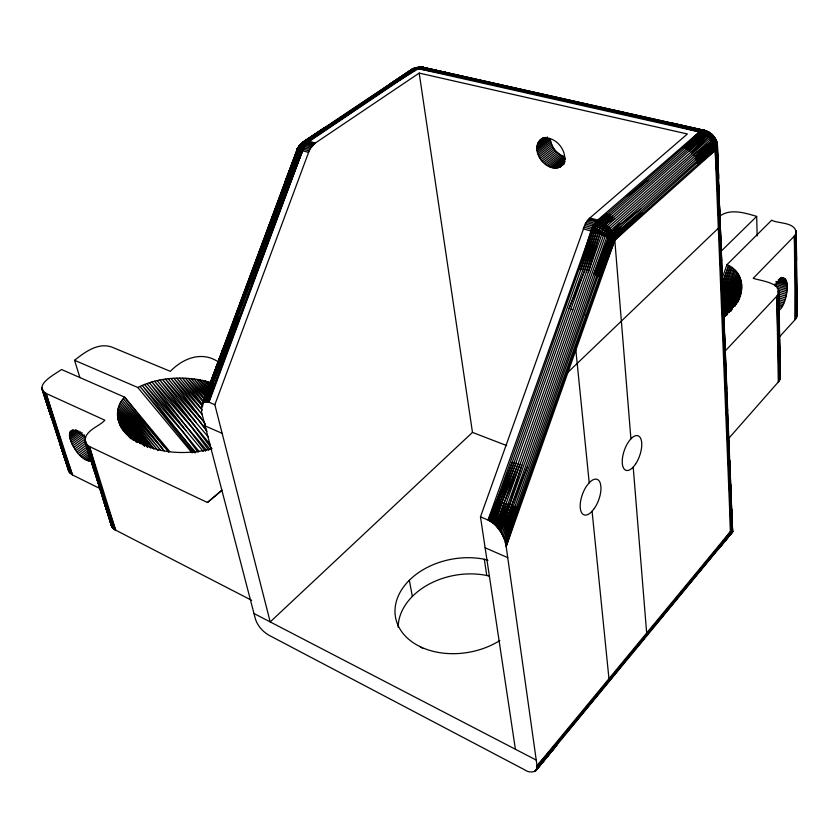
<?xml version="1.0" encoding="UTF-8"?>
<svg xmlns="http://www.w3.org/2000/svg" width="839" height="839" viewBox="0 0 839 839"><rect width="100%" height="100%" fill="white"/><g stroke="black" fill="none" stroke-linecap="round" stroke-linejoin="round"><path stroke-width="1.26" d="M778.781 310.472C788.849 304.893 792.079 262.083 775.32 285.333M796.631 287.955L796.861 316.743L795.225 319.554L779.347 336.995M796.526 259.901L796.242 232.434C794.743 221.758 778.309 223.866 771.691 220.217L726.931 264.694L721.792 279.439M169.73 451.497L124.675 397.193C113.412 407.628 116.369 425.761 127.528 435.095M298.076 148.692L299.292 145.472L302.816 142.169L411.425 69.637L416.175 67.55L419.112 67.246L670.602 123.302L701.152 130.674L704.057 132.814L704.057 133.716L687.854 149.971L604.248 223.205L602.559 223.719L597.903 231.207L596.193 232.592L492.598 522.76C499.845 528.643 504.669 537.38 506.179 546.546L537.044 765.808C538.491 773.128 528.916 773.149 524.805 769.898L268.899 635.207C262.68 631.62 257.531 625.768 255.371 618.867L201.559 412.243L201.842 405.227L223.415 348.416M298.841 147.654L298.999 146.101L302.816 142.169L323.204 128.703M630.918 438.86L614.809 240.237C613.854 232.487 608.726 225.093 601.563 221.8L596.204 230.316L596.193 232.592L584.437 271.133L494.108 524.029M797.05 314.772L795.666 234.301L795.949 318.652L795.099 235.203L796.242 232.434M795.603 291.553L795.225 319.554L794.355 236.084L795.099 235.203L795.907 262.806M515.398 749.248L480.474 516.834L585.276 223.971L593.1 226.131L593.844 227.212L605.58 233.588L608.569 235.801L608.663 237.238L513.405 505.802L502.037 534.349L511.706 505.235L607.058 236.567L608.569 235.801L611.012 231.847L611.033 230.117L711.912 140.962C715.101 139.935 717.985 143.081 717.45 146.227L718.551 176.148M717.072 143.438L724.927 347.147M91.839 461.23C73.853 462.74 55.689 412.4 85.693 437.255M718.708 178.35L717.408 145.787L716.443 143.721L712.846 142.494L694.388 156.505M202.251 404.209L204.538 401.944L207.915 401.871L289.161 183.405L304.567 146.479L309.329 141.372L419.112 67.246L669.679 123.669L700.25 131.209L700.922 132.352C708.672 136.589 720.25 135.855 716.653 148.849L731.755 531.748L537.138 766.961L731.199 531.601L717.209 181.958L715.195 150.527C716.286 139.243 712.29 128.839 699.327 131.912L668.735 124.214L418.965 68.001L414.424 68.431L392.421 82.683L414.76 67.949L422.332 67.172L703.764 130.171C709.039 131.45 714.943 135.215 715.73 140.921M717.23 145.011L717.104 147.979L715.195 150.527L614.809 240.237L607.058 236.567L607.121 234.689L610.467 229.32M726.931 264.694C741.97 270.326 745.472 289.172 737.638 302.092M492.598 522.76L488.046 520.033L593.1 226.131L597.735 220.08L699.327 131.912L701.939 130.423L703.145 130.968L706.511 133.621L708.399 136.83L692.102 153.579M585.276 223.971L587.017 221.181L594.841 223.331L596.435 223.059L603.43 225.922L611.012 231.847L612.051 231.753L712.846 142.494C712.951 136.977 708.473 131.052 702.925 130.15L421.702 67.099L414.76 67.949L391.404 83.082M202.503 403.758L297.625 148.042L299.24 146.982L304.567 146.479L310.598 148.146L315.359 143.018L419.196 73.098L687.393 133.988L589.922 217.951L587.017 221.181M729.804 460.957L730.486 487.994M703.764 130.171C709.637 131.262 713.58 136.925 714.272 142.599L713.622 144.067L620.912 226.488L613.645 235.14L599.476 277.059L505.34 542.539M540.389 139.819C554.443 131.587 573.027 155.855 560.452 166.772C545.623 173.967 527.584 148.031 542.466 138.204M719.579 211.533L716.926 142.766L715.206 139.945L711.241 139.064L609.89 228.533L602.559 223.719L602.664 222.188L610.54 215.141L704.057 133.716L711.136 134.02L714.241 136.914M299.701 146.71L299.974 145.042L300.802 144.591L300.362 145.65M203.08 402.982L298.002 147.601M324.011 128.01L301.935 142.829L297.887 148.744L203.762 402.374M418.221 68.085L416.742 68.379L308.196 141.634C303.267 139.4 299.135 145.608 298.464 149.762L204.957 401.797M324.924 127.476L304.683 141.277L301.83 144.13L299.408 148.325L205.87 401.64M712.846 142.494L708.399 136.83L607.247 225.639L609.072 227.998L605.58 233.588L605.349 235.874L500.317 531.433M251.669 600.325L113.58 529.063L111.577 526.063L85.232 442.247C83.323 430.952 99.254 426.632 104.833 420.203L46.051 393.407C32.081 385.059 57.786 372.82 61.478 369.475L124.675 397.193L168.702 452.19M311.437 146.888L305.406 145.231C298.715 142.588 294.678 154.04 297.625 148.042L297.3 150.58L297.331 149.153L296.807 150.034L297.426 149.824M716.307 143.343L715.824 139.641M714.44 146.154L716.705 147.612L716.328 149.269L714.943 148.146L714.272 142.599M719.862 545.298L730.507 531.412L715.195 150.527C719.128 140.889 710.255 126.815 699.327 131.912L683.082 147.654L599.382 220.615L596.749 221.024L588.936 218.885M611.012 231.847L613.225 234.626L611.862 236.818L504.711 540.484L517.841 507.186M297.394 148.555L296.807 149.856L299.89 149.782L301.841 145.367L304.977 141.969L415.651 67.928L419.972 67.581L470.773 79.034M597.232 694.965L596.057 697.597M413.344 68.693L415.357 67.718M717.261 144.256L717.45 146.227C717.303 140.868 714.136 133.16 707.518 134.817L613.708 217.311L604.248 223.205L604.29 224.611L599.612 232.151L599.906 233.85L504.281 502.603L497.013 527.007L506.179 503.306L601.752 234.511L601.322 233.127L592.932 228.732L592.303 227.684L584.489 225.513M527.175 467.008L500.914 532.387L521.868 465.152M588.212 272.465L599.906 233.85L601.322 233.127L605.968 225.628L605.789 224.359L613.708 217.311M586.325 271.794L598.039 233.211L597.903 231.207M582.56 270.494L594.379 232.015L591.579 229.309L583.766 227.138M491.077 521.669L580.714 269.896L592.617 231.491L592.03 230.295L597.945 220.793L597.735 220.08L589.922 217.951M489.557 520.757L578.941 269.34L590.929 231.008L592.03 230.295M514.307 462.373L498.681 500.474L491.832 522.194L516.184 463.076M722.746 296.083L731.807 267.547L722.956 292.108M723.585 313.796L736.915 272.245L723.459 309.853M289.161 183.405L302.91 145.441L305.962 142.127L329.412 126.941M419.196 73.098L472.472 432.4L270.2 621.919L214.847 404.713L209.026 402.259L302.501 150.695L302.732 148.283L304.945 144.434L308.081 141.109L328.196 126.836M500.505 501.177L493.353 523.379L518.082 463.778M729.112 312.171L740.26 277.877L727.266 314.457M722.662 289.78L730.276 266.529L722.61 287.095M715.174 146.374L622.171 229.959L613.886 239.713L519.026 507.522L506.179 546.546L614.809 240.237L622.548 231.679L715.51 148.44L717.869 181.077M723.533 308.228L735.793 270.976L723.365 304.683M494.853 524.721L502.372 501.89M726.595 315.621L739.599 276.388L724.938 316.618M734.398 306.298L741.718 284.253L733.947 306.287M735.887 304.442L740.187 294.762L737.607 302.145M733.244 307.326L741.54 282.596L731.608 310.21M496.31 526.21L504.281 502.603L519.981 464.47M722.819 282.806L728.651 265.575L722.389 282.816M722.903 304.232L734.565 269.77L722.966 300.247M207.915 401.871L208.46 402.038L239.692 316.502L212.749 382.846L206.352 401.629L300.215 150.108L303.099 149.227L309.14 150.894L310.598 148.146M513.405 505.802L503.043 536.362L515.01 506.326L610.173 237.898L608.569 235.801M724.707 316.576L738.823 274.961L723.774 315.076M209.026 402.259L208.46 402.038L214.721 383.706L207.38 401.745L213.662 383.255L206.855 401.661M730.926 311.269L741.236 280.981L730.119 311.175M737.376 301.516L741.519 289.403L736.789 302.764M225.24 349.244L211.984 382.479L205.408 401.692L212.749 382.846M736.212 303.666L741.707 287.651L735.677 304.4M737.418 302.218L741.194 291.164L738.173 299.806M497.716 527.836L506.179 503.306L498.387 528.696L508.067 503.977L603.577 235.193L601.322 233.127M515.01 506.326L503.945 538.418L516.488 506.787M729.406 312.265L740.816 279.408M735.058 305.323L741.781 285.931M738.236 300.205L740.753 292.958M722.62 299.062L733.234 268.627M723.491 315.044L737.921 273.577M736.453 303.886L737.733 300.236M499.058 529.577L508.067 503.977L499.698 530.489L509.913 504.627M738.184 300.278L739.484 296.576L737.418 302.03L738.666 298.401M505.833 544.563L519.026 507.522M735.793 304.515L736.673 302.061L731.262 309.308L724.12 316.23M580.714 269.896L594.379 232.015L607.058 236.567M578.941 269.34L592.617 231.491L593.603 231.113L599.759 221.213L601.563 221.8L597.945 220.793M223.143 348.143L201.381 407.681L208.691 388.709M204.139 402.133L224.464 348.909M210.704 381.735L202.776 403.349L211.386 382.175M203.961 401.923L205.282 398.336M223.856 346.958L291.752 164.989M213.714 375.463L211.438 381.598L223.394 348.175L201.549 406.38L210.725 381.535M217.364 365.657L218.738 361.976M222.377 352.17L224.663 346.035M227.4 338.683L229.676 332.548M233.326 322.742L234.689 319.061M238.339 309.255L239.702 305.574M244.264 293.314L245.628 289.633M249.277 279.827L250.651 276.146M262.502 244.264L263.865 240.594M268.428 228.323L269.791 224.653M273.441 214.847L274.793 211.208M276.146 207.569L277.499 203.919M282.019 191.785L283.372 188.135M214.847 404.713L309.14 150.894M208.46 402.038L302.501 150.695L308.532 152.373M284.631 182.797L296.513 151.481M252.12 283.068L302.501 150.695M495.587 525.445L504.281 502.603M600.588 277.594L614.809 240.237M204.538 401.944L211.984 382.479M292.685 162.588L295.915 154.187M285.103 182.535L298.569 148.493L303.791 147.811L309.822 149.478M599.476 277.059L613.886 239.713C609.607 232.927 602.087 228.607 594.736 225.743L593.949 224.674L586.125 222.524M598.217 276.471L612.795 239.146L614.284 238.286L614.2 236.86L621.626 228.218L714.262 145.682L712.93 140.732M285.596 182.577L299.408 148.325M488.801 520.369L512.482 461.681M286.267 182.692L300.393 148.23M596.802 275.853L611.558 238.538L612.869 238.014M287.085 182.871L299.89 149.782L301.012 149.73M595.271 275.202L610.173 237.898M288.05 183.112L301.295 150.37L302.26 149.741M262.471 249.089L275.758 216.2M498.681 500.474L490.312 521.187L496.929 499.771L488.046 520.033L480.474 516.834M593.624 274.531L608.663 237.238L609.911 236.913L612.187 233.221L612.051 231.753L619.014 223.122M569.01 308.584L584.437 271.133L598.039 233.211L599.612 232.151M411.75 70.822L410.407 70.801L411.425 69.637L389.642 84.33M298.128 147.276L299.722 144.958L301.83 144.13L306.308 144.088L312.349 145.745M686.302 149.038L702.977 131.922M296.807 149.856L298.569 148.493M296.975 149.73L300.802 144.591M596.204 230.316L595.229 231.983L593.603 231.113M601.752 234.511L603 234.144L607.572 226.771M605.58 233.588L604.636 235.172L603.577 235.193M611.862 236.818L611.138 238.014L609.911 236.913M297.31 149.678L297.887 148.744M409.296 72.07L412.725 68.976L414.12 68.997M301.054 144.119L412.348 69.092L416.752 67.749L414.676 68.2M725.672 539.435L700.722 569.901M550.374 752.468L535.324 771.114L732.583 531.863L731.744 510.28L732.583 531.863L718.394 549.084M552.744 749.531L554.327 747.559M724.099 540.62L725.735 538.586M535.974 770.527L555.932 746.112M557.715 742.903L537.075 768.021L732.174 531.832L730.884 498.272M731.451 512.398L732.447 531.874L718.971 548.286L732.583 531.863L731.639 509.21L731.933 517.946M612.187 233.221L612.921 233.431L620.042 224.779L640.545 209.068M602.538 688.274L604.206 686.25M606.702 683.219L608.369 681.195M614.211 674.116L615.868 672.102M618.374 669.061L620.042 667.047M708.399 559.875L710.056 557.851M534.537 771.555L558.449 742.546M560.116 740.522L562.612 737.491M564.269 735.478L620.021 667.834M626.67 659.758L628.338 657.734M630.834 654.703L632.491 652.69M634.987 649.659L636.654 647.645M638.322 645.621L640.818 642.59M642.475 640.577L644.142 638.552M646.638 635.522L648.306 633.508M649.963 631.484L652.459 628.453M654.126 626.439L656.622 623.408M658.29 621.395L707.172 562.078M708.777 560.116L726.584 538.502M729.018 535.534L730.643 533.562M730.475 514.433L730.507 531.412L537.044 765.808L557.767 741.812M718.341 547.804L716.716 549.786L718.331 547.877M720.795 544.847L722.421 542.875M536.488 769.814L556.593 745.504M716.842 550.332L732.562 531.79L716.957 143.71M418.839 67.047L416.742 68.379L444.009 73.717M536.855 768.975L557.117 744.759M720.753 544.993L722.379 543.064M719.411 547.374L732.583 531.863L732.017 528.906M300.31 144.371L302.543 142.399L304.977 141.969L325.941 127.098M719.715 546.378L732.174 531.832L730.402 483.778L730.905 496.615M728.934 438.157L779.085 381.105L780.291 377.896L779.84 348.94M471.78 78.73L420.968 67.309L425.593 68.452L423.171 68.179M725.148 351.038L776.788 296.219C786.416 283.11 758.215 280.446 753.223 278.296L794.355 236.084L795.32 263.74M689.354 151.041L706.511 133.621M690.77 152.247L707.025 135.666M608.883 214.281L599.382 220.615L601.039 221.318L684.697 148.262L700.922 132.352L683.082 147.654M720.848 251.48L756.684 216.41C745.105 212.949 729.783 208.009 719.065 216.661M568.003 372.233L718.32 228.239M701.939 130.423L705.117 130.506M410.407 70.801L412.18 69.752L411.047 70.738M608.621 227.044L710.56 137.502L714.629 138.414L716.244 142.074L717.209 181.958M612.921 233.431L620.912 226.488M687.854 149.971L705.568 134.618L707.518 134.817M622.548 231.679L614.588 238.559C610.289 231.732 603.272 226.782 595.596 224.359L593.949 224.674M684.697 148.262L702.505 132.95C706.721 131.775 712.615 132.415 713.79 137.418M93.947 469.777L85.232 442.247L87.235 445.121L89.49 446.558L207.432 502.509L221.947 490.06M207.432 502.509L221.465 490.773M302.543 142.399L303.708 141.644M555.649 168.146L564.825 160.752M556.96 168.041L565.119 161.466M558.208 167.769L564.322 162.839M559.372 167.349L564.479 163.238M560.452 166.772L564.532 163.479M697.597 164.706L715.195 150.527M551.464 167.527L564.741 156.872C557.012 154.334 551.097 146.919 550.269 138.834L536.866 149.321M552.88 167.894L565.129 158.047M554.285 168.094L565.507 159.064M548.622 166.353L561.91 155.718M550.038 167.013L563.315 156.369M545.864 164.622L559.162 154.019M547.227 165.556L560.515 154.932M543.315 162.42L556.635 151.838M544.563 163.574L557.872 152.981M697.282 163.039L715.048 148.933M541.082 159.83L554.422 149.269M542.151 161.161L555.481 150.601M540.106 158.414L553.457 147.874M642.129 214.207L613.498 236.997M538.502 155.446L551.873 144.916M539.246 156.945L552.597 146.416M537.4 152.362L550.793 141.864M537.883 153.904L551.265 143.396M696.8 161.371L714.734 147.307M536.813 147.842L549.199 138.173M537.065 150.831L550.457 140.344M537.526 143.805L545.79 137.365M537.138 145.074L547.479 137.03M536.908 146.426L547.227 138.372M641.772 212.498L612.554 235.686M539.487 140.627L543.326 137.648M538.701 141.571L542.843 138.351M538.051 142.63L544.249 137.806M696.15 159.714L714.262 145.682M627.006 196.389L647.876 180.322M695.342 158.089L713.622 144.067L715.908 144.948L717.376 147.098M86.239 459.793L90.381 456.647M87.487 460.401L90.591 458.031M88.682 460.842L90.759 459.269M83.627 458.157L89.846 453.448M84.949 459.048L90.119 455.116M79.663 454.748L87.959 448.498M80.974 455.997L88.231 450.512M82.295 457.14L88.515 452.431M77.136 451.99L86.48 444.974M78.373 453.417L87.717 446.379M693.297 154.984L711.912 140.962C710.465 136.348 707.277 130.915 702.054 130.318L670.602 123.302M74.828 448.98L85.221 441.188M75.95 450.512L86.333 442.719M72.836 445.824L85.326 436.49M73.79 447.407L85.232 438.849M71.242 442.656L82.704 434.12M71.986 444.23L84.487 434.917M69.721 438.189L79.128 431.215M70.098 439.615L80.544 431.865M70.612 441.115L82.086 432.578M69.857 432.463L73.003 430.134M69.553 433.364L73.748 430.271M69.396 434.413L75.678 429.757M69.364 435.567L76.695 430.145M69.48 436.836L77.849 430.627M70.287 431.686L72.385 430.134M414.005 68.274L410.932 70.036L411.519 69.815M307.189 141.298L327.032 126.888L415.651 67.928M79.915 377.634L74.566 360.288C84.529 352.349 97.89 342.333 111.535 346.968L170.348 371.331C182.933 358.284 201.958 350.744 218.371 361.945M597.735 220.08L607.216 213.588M607.121 234.689L605.349 235.874L603 234.144M307.871 139.305C300.991 145.661 298.275 142.294 305.931 143.364L307.273 143.06L313.304 144.707M310.042 137.858L315.464 134.23M317.635 132.782L323.067 129.154M325.238 127.706L409.893 71.137M390.471 83.638L412.348 69.092M327.032 126.888L304.075 141.959M601.039 221.318L610.54 215.141M393.522 82.442L417.13 67.676M612.145 216.147L600.787 222.954L587.961 219.965M394.687 82.369L416.742 68.379L415.557 68.337M395.903 82.442L420.601 67.351M615.186 218.601L604.29 224.611M303.257 142.106L304.683 141.277M74.566 360.288L137.774 387.482C160.165 376.396 186.856 375.683 210.641 382.469M591.579 229.309L592.932 228.732M416.175 67.55L418.892 67.602M412.117 69.197L412.725 68.976M419.112 67.246L422.395 67.676M592.303 227.684L593.844 227.212M609.691 230.526L611.033 230.117M212.078 448.708C182.367 456.322 145.504 453.637 123.427 430.145L129.468 437.161M593.1 226.131L594.736 225.743M304.977 141.969L314.31 143.794M418.126 67.361L423.863 67.508L421.702 67.099M420.968 67.309L448.959 73.129M710.56 137.502L709.259 137.606L708.431 136.149M701.855 131.188L668.735 124.214M605.968 225.628L607.247 225.639M704.152 130.36L702.925 130.15M422.332 67.172L708.168 131.744M419.657 67.047L421.126 67.151M306.885 141.004L308.081 141.109M732.447 531.874L730.507 531.412M423.003 67.393L424.754 67.907M703.145 130.968L669.679 123.669M445.027 73.255L418.63 67.592M673.214 123.354L705.966 130.779M426.852 68.735L433.123 70.14M435.63 70.707L440.653 71.829M443.16 72.385L448.173 73.517M450.69 74.073L458.325 75.793M491.413 83.208L496.51 84.351M499.058 84.917L504.145 86.06M506.693 86.637L511.78 87.78M514.328 88.347L519.414 89.49M570.331 100.9L575.428 102.043M577.966 102.62L585.601 104.33M637.787 116.023L645.432 117.743M421.965 67.214L447.04 72.846M417.969 68.588L699.327 131.912M671.504 123.134L702.054 130.318M611.149 109.605L640.021 116.453M300.215 150.108L301.295 150.37M497.139 84.949L523.158 91.493M309.329 141.372L315.359 143.018M781.235 277.405L784.36 278.317M781.35 277.719L785 278.726M780.71 277.971L785.577 279.314M779.997 278.391L786.07 280.069M779.211 278.978L786.5 280.992M778.351 279.702L786.835 282.061M778.256 280.813L787.097 283.267M775.918 281.432L787.276 284.589M583.115 228.827L590.929 231.008M776.012 282.869L787.36 286.036M774.754 284.054L787.36 287.578M774.67 285.669L787.265 289.193M777.019 288.05L787.097 290.871M778.015 290.126L786.835 292.601M777.68 291.867L786.489 294.353M778.519 293.986L786.059 296.115M778.015 295.737L785.566 297.876M778.707 297.814L785 299.607M778.078 299.502L784.36 301.285M778.644 301.474L783.678 302.91M779.169 303.382L782.934 304.463M778.382 304.83L782.158 305.91M778.833 306.529L781.34 307.252M704.561 130.37L707.77 132.258M592.617 231.491L594.379 232.015M499.824 640.566A66.071 47.32 -10 0 1 395.578 617.619A66.071 47.32 -10 0 1 484.313 559.246L487.973 560.379M398.179 627.404A65.578 47.55 -10 0 1 486.777 575.481L489.189 576.246M570.887 309.234L572.775 309.895M472.472 432.4L506.672 445.572M707.308 131.66L709.301 132.898M600.787 222.954L602.559 223.719M584.72 314.499L586 315.055M204.926 425.845L222.146 433.344M485.12 547.794L507.742 557.641M100.69 488.906L72.5 474.968L69.092 471.885L42.202 389.537L50.602 415.095M253.965 613.487L536.236 760.071M708.745 132.069L710.717 133.695M709.679 138.11L711.241 139.064M423.716 67.749L424.45 68.232M700.502 131.545L702.505 132.95M705.305 130.758L705.998 131.324M704.057 132.814L705.568 134.618M208.596 389.128L199.776 379.868L207.81 389.831M204.852 396.05L188.366 378.431L205.125 399.186M210.547 384.461L207.988 381.714L210.285 384.702M201.863 405.342L176.788 378.179L201.612 408.918M204.16 421.923L165.388 379.123L206.677 429.977M208.041 391.561L196.955 379.396L207.055 392.442M211.281 448.11L193.39 424.188L154.512 381.221L209.939 449.222M204.517 399.416L185.482 378.253L203.783 401.776M202.189 410.03L173.904 378.305L202.461 414.875L171.041 378.504L205.513 424.177M209.624 385.919L205.293 381.032L208.984 386.066M206.96 393.701L194.113 379.008L205.807 394.718M152.855 448.016L118.194 408.278L150.632 448.047M203.468 402.248L182.577 378.158L202.545 404.744M143.417 445.257L117.345 415.064L140.9 443.873M713.58 136.505L714.818 138.624M208.345 437.046L159.861 380.036L193.39 424.188M149.625 447.156L117.775 409.956L147.57 447.03M134.502 440.444L118.687 421.891L133.296 439.678M164.601 447.25L123.375 398.693L162.577 448.792L121.141 401.776L160.637 450.239L120.218 403.36L158.005 450.595L119.411 404.975L153.883 448.792M139.861 443.118L117.481 416.773L138.057 442.205M202.556 380.413L209.226 388.321M147.381 447.156L117.502 411.655L144.675 445.897M133.621 440.517L119.369 423.58L131.681 438.65M191.25 378.683L206.121 396.407M137.837 442.478L117.743 418.483L136.463 441.807M131.094 438.682L127.832 434.77L131.062 438.745M179.682 378.127L202.933 405.94M126.427 433.711L124.77 431.728L126.427 433.732M168.199 378.777L200.846 417.937M130.035 437.077L120.187 425.258L129.877 437.14M157.166 380.591L209.97 444.135M206.593 450.312L149.384 382.689L185.818 430.428L203.237 451.403M146.919 383.528L185.818 430.428L144.518 384.419L199.074 451.466M195.76 452.504L139.945 386.401L193.064 452.452M137.774 387.482L192.11 452.924M122.2 400.213L164.213 450.774M118.729 406.621L153.747 448.844M117.355 413.354L144.455 446.065M118.152 420.192L136.285 442.101M121.131 426.904L130.244 437.916M131.377 437.664L133.023 439.667M195.907 422.09L162.598 379.543L198.392 420.003L206.95 431.445M714.576 137.544L715.489 139.033M195.078 452.966L142.19 385.384L183.301 432.473L198.119 452.273M208.764 450.207L190.873 426.275L151.922 381.923L205.461 451.256M594.841 223.331L595.596 224.359M595.784 222.115L596.435 223.059M599.382 220.615L599.759 221.213M304.945 144.434L305.406 145.231M304.085 145.608L304.567 146.479M596.749 221.024L597.211 221.863M305.931 143.364L306.308 144.088M715.698 139.935L716.926 142.766M303.34 146.898L303.791 147.811M598.994 222.335L599.948 224.233M716.705 147.612L716.988 148.209M712.028 134.628L712.395 135.415M726.931 406.433L727.392 407.408M307.011 142.431L307.273 143.06M302.732 148.283L303.099 149.227M796.505 312.832L796.872 313.796M717.03 144.507L717.335 145.357M62.904 447.858L72.5 474.968L46.051 393.407L71.409 474.339L43.985 392.117L69.7 472.787L60.502 445.425M106.165 502.645L115.792 530.584L89.49 446.558L97.397 474.654L114.607 529.87L87.235 445.121L112.73 528.151L103.522 499.929M779.756 374.634L780.301 376.805L779.861 356.659M54.084 420.696L44.939 392.809L61.121 446.327L70.466 473.605L61.929 447.135M60.062 444.45L69.092 471.885L41.981 388.541M52.301 419.185L43.209 391.341L51.672 418.294M67.319 463.967L68.515 467.659M41.95 387.503L68.379 468.781M59.821 443.412L68.672 470.91L68.431 469.871M42.611 390.471L51.242 417.329M103.019 498.848L112.059 527.144L84.949 441.146M97.397 474.654L88.284 445.897L104.214 500.935L113.58 529.063L105.106 501.837M95.436 472.965L86.375 444.251L94.744 471.979M85.788 441.293L88.535 450.029M91.671 460.024L93.632 466.274M104.225 500.002L106.973 508.749M110.108 518.733L111.283 522.487M84.875 439.993L111.577 526.063L102.725 497.695M85.704 443.286L94.241 470.92M409.338 580.252L412.358 596.456M484.313 559.246L486.777 575.481M575.848 350.094L589.219 482.813M592.082 511.224L608.957 678.678M633.204 467.071L646.659 632.994M716.653 148.849L718.341 180.175M717.104 147.979L718.624 179.263M731.168 512.262L731.482 518.68M731.209 502.97L731.818 518.607L731.209 504.312M732.059 523.83L732.405 531.674L732.017 520.442M779.326 321.473L778.613 293.199L779.085 381.105L776.788 296.219L778.309 382.112L778.193 294.237L779.557 349.842L778.833 292.15L779.347 320.383M729.699 459.908L731.681 511.339M731.178 513.667L731.335 517.579M718.624 185.052L719.138 198.13M719.453 205.985L719.967 219.063M720.271 226.908L720.785 239.985M721.1 247.841L721.613 260.919M721.97 270.074L722.494 283.152M722.799 290.997L723.312 304.085M723.627 311.93L724.193 326.319M724.497 334.163L725.011 347.241M725.326 355.096L725.84 368.174M726.154 376.019L726.668 389.097M726.973 396.952L727.539 411.299M727.843 419.06L728.357 432.001M728.661 439.772L729.227 454.014M729.531 461.775L730.045 474.717M732.017 525.088L732.269 531.59M725.032 349.758L727.444 411.047M727.549 413.658L728.273 431.917M728.378 434.518L729.972 474.947M730.077 477.559L730.79 495.702M731.356 508.161L731.692 518.533M730.675 484.827L731.021 496.489M731.178 515.933L731.251 518.45M756.684 216.41L757.177 235.958M779.001 309.13L779.714 350.366M779.662 347.849L780.291 377.896L778.854 291.102L779.179 319.302M778.676 290.053L778.844 300.226M778.298 289.025L778.498 300.698M779.001 330.535L779.337 349.989M796.505 260.887L796.043 233.368L796.305 261.852M778.015 324.651L777.585 295.244L779.672 380.067L779.809 350.041M796.18 290.609L796.494 317.708L796.777 288.647M796.054 230.547L797.05 315.758L796.242 231.491L796.337 258.936M795.792 241.338L796.096 271.228M422.804 648.348A67.802 47.099 10.3 0 1 419.699 646.429M735.488 303.896L734.702 306.277L735.488 303.896M594.348 508.455L591.726 511.664A18.919 8.6 -69.7 0 1 580.462 509.388A18.919 8.6 -69.7 0 1 586.922 485.582L589.586 482.383A18.919 8.6 -69.7 0 1 600.325 483.306L600.934 486.735A18.919 8.6 -69.7 0 1 594.348 508.455M131.209 438.189L129.542 436.238L131.167 438.241M127.958 435.399L122.211 428.54L127.885 435.41M635.522 464.124A18.29 8.117 -70.7 0 0 638.112 435.798A18.29 8.117 -70.7 0 0 622.349 459.195A18.29 8.117 -70.7 0 0 635.522 464.124"/></g></svg>
